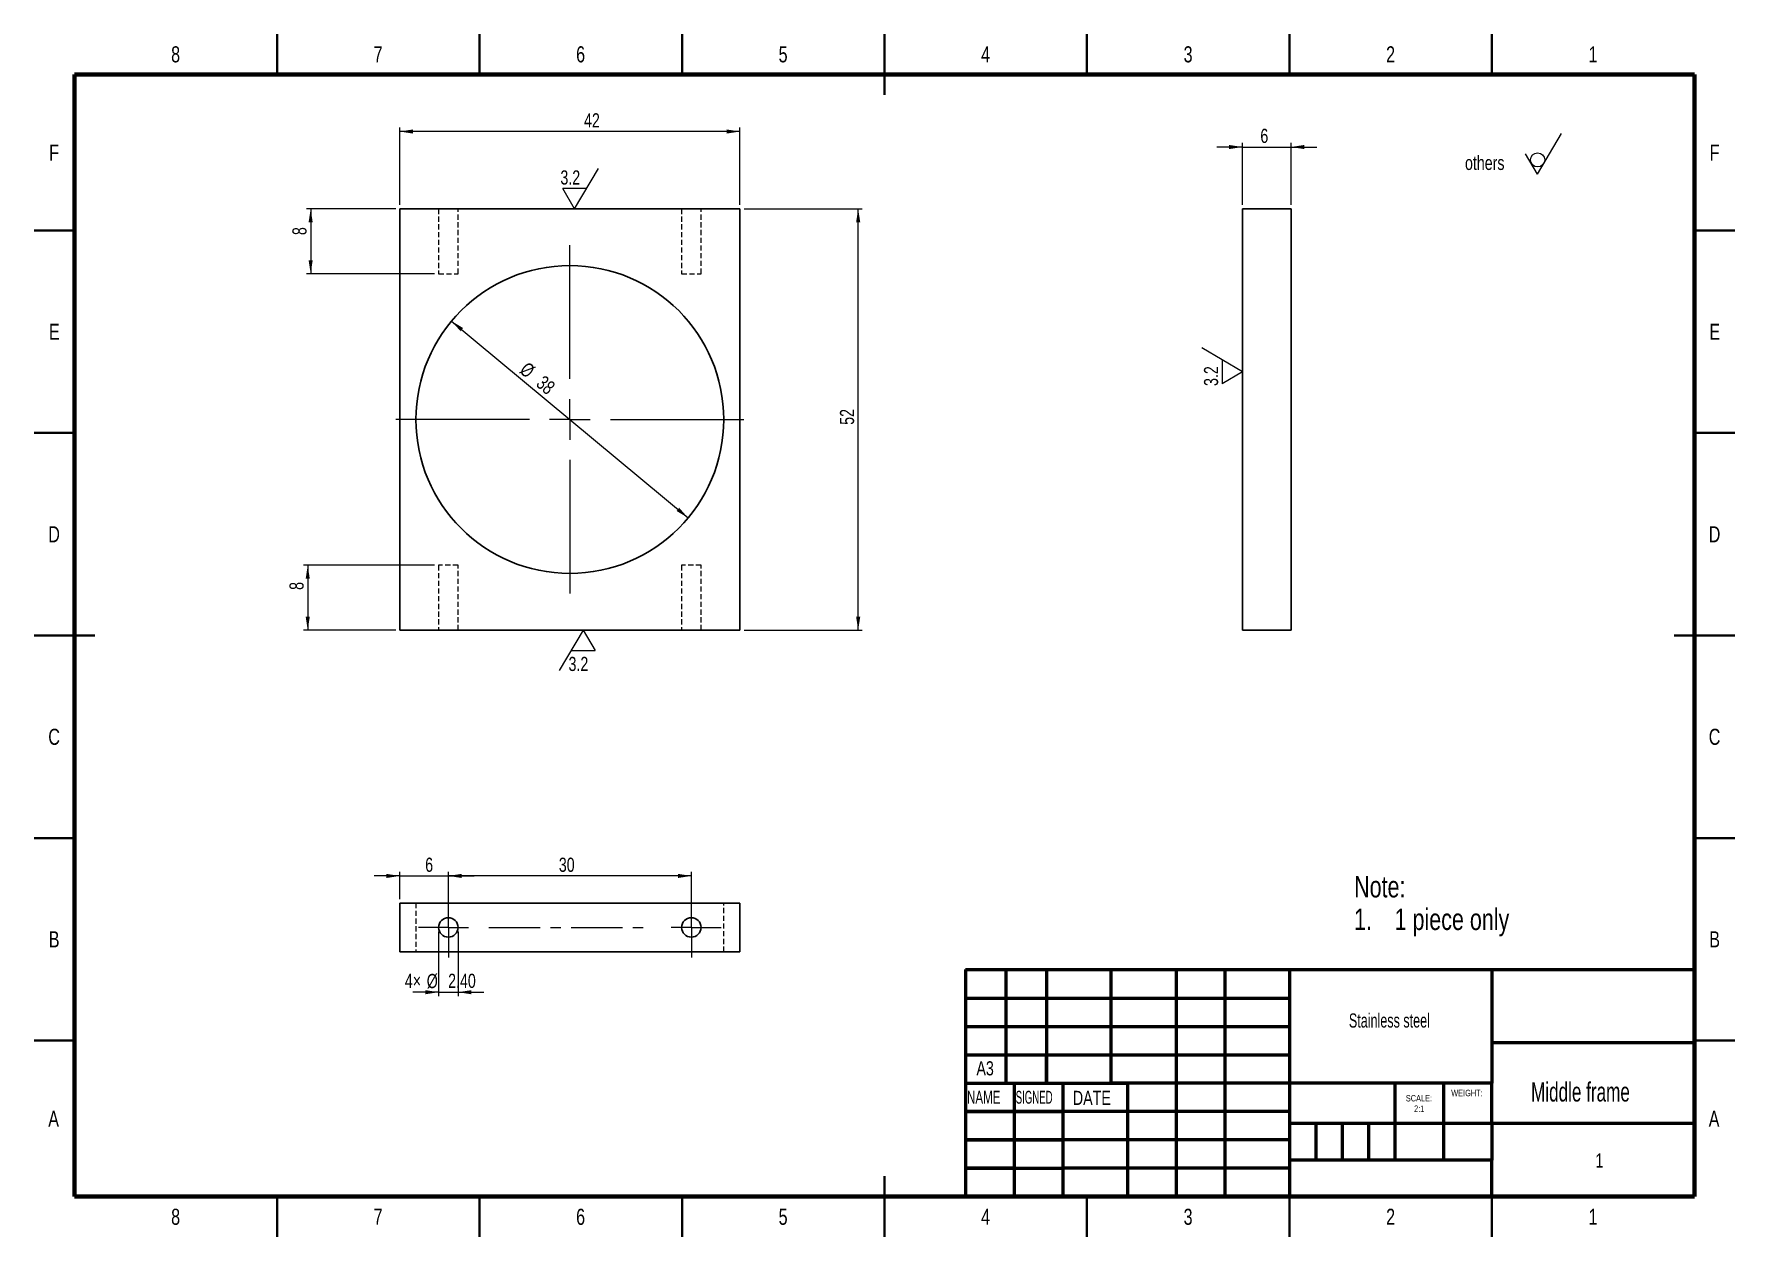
# Model space of a CAD drawing. Header units: millimetres. Extents: x 0 to 420, y 0 to 297.
import ezdxf

# ---------------------------------------------------------------- set-up
doc = ezdxf.new("R2010")
doc.units = ezdxf.units.MM
doc.linetypes.add('CENTERX2', pattern=[20.32, 12.7, -2.54, 2.54, -2.54])
doc.linetypes.add('HIDDEN', pattern=[1.905, 1.27, -0.635])
doc.styles.add('SLDTEXTSTYLE0', font='TXT', dxfattribs={"width": 0.75})
doc.styles.add('SLDTEXTSTYLE1', font='TXT', dxfattribs={"width": 0.663})
doc.styles.add('SLDTEXTSTYLE2', font='TXT', dxfattribs={"width": 0.560419})
doc.styles.add('SLDTEXTSTYLE3', font='TXT', dxfattribs={"width": 0.67477})
doc.dimstyles.new('SLDDIMSTYLE0', dxfattribs={"dimtxt": 3.5, "dimasz": 3.302, "dimexe": 0, "dimexo": 0.0625, "dimgap": 0.875, "dimtad": 1, "dimlfac": 0.5, "dimrnd": 1e-09, "dimzin": 12, "dimdsep": 46, "dimtxsty": 'SLDTEXTSTYLE0', "dimsah": 1, "dimcen": 0, "dimadec": 0, "dimazin": 3, "dimtfac": 1, "dimtmove": 0, "dimatfit": 3, "dimfxl": 0, "dimfrac": 2, "dimtolj": 1, "dimtzin": 12, "dimarcsym": 0})
doc.dimstyles.new('SLDDIMSTYLE1', dxfattribs={"dimtxt": 3.5, "dimasz": 3.302, "dimexe": 0, "dimexo": 0.0625, "dimgap": 0.875, "dimtad": 1, "dimlfac": 0.5, "dimrnd": 1e-09, "dimzin": 12, "dimdsep": 46, "dimtxsty": 'SLDTEXTSTYLE0', "dimsah": 1, "dimcen": 0.09, "dimadec": 0, "dimazin": 3, "dimtfac": 1, "dimtofl": 0, "dimtmove": 0, "dimatfit": 3, "dimfxl": 0, "dimfrac": 2, "dimtolj": 1, "dimtzin": 12, "dimarcsym": 0})
doc.dimstyles.new('SLDDIMSTYLE2', dxfattribs={"dimtxt": 3.5, "dimasz": 3.302, "dimexe": 0, "dimexo": 0.0625, "dimgap": 0.875, "dimtad": 1, "dimlfac": 0.5, "dimrnd": 1e-09, "dimzin": 12, "dimdsep": 46, "dimtxsty": 'SLDTEXTSTYLE0', "dimsah": 1, "dimcen": 0.09, "dimadec": 0, "dimazin": 3, "dimtfac": 1, "dimtmove": 0, "dimatfit": 0, "dimfxl": 0, "dimfrac": 2, "dimtolj": 1, "dimtzin": 12, "dimarcsym": 0})
doc.dimstyles.new('SLDDIMSTYLE3', dxfattribs={"dimtxt": 3.5, "dimasz": 3.302, "dimexe": 0, "dimexo": 0.0625, "dimgap": 0.875, "dimtad": 1, "dimlfac": 0.5, "dimrnd": 1e-09, "dimzin": 4, "dimdsep": 46, "dimtxsty": 'SLDTEXTSTYLE0', "dimsah": 1, "dimcen": 0.09, "dimadec": 0, "dimazin": 1, "dimtfac": 1, "dimtmove": 0, "dimatfit": 0, "dimfxl": 0, "dimfrac": 2, "dimtolj": 1, "dimtzin": 12, "dimarcsym": 0})

# ---------------------------------------------------------------- blocks, each defined once
blk = doc.blocks.new('SW_NOTE_0')
at = {"color": 0, "linetype": 'Continuous', "lineweight": 0, "attachment_point": 1, "style": 'SLDTEXTSTYLE0'}
for s, insert, char_height in [('Note:', (0, 6.82), 5.292), ('1.', (0, -1.23), 5.292), ('1 piece only', (10, -1.23), 5.2917)]:
    blk.add_mtext(s, dxfattribs=dict(at, insert=insert, char_height=char_height))
blk = doc.blocks.new('SW_NOTE_1')
at = {"color": 0, "linetype": 'Continuous', "lineweight": 0, "char_height": 1.587, "attachment_point": 2, "style": 'SLDTEXTSTYLE0'}
for s, insert in [('SCALE:', (3.4, 2.05)), ('2:1', (3.46, -0.54))]:
    blk.add_mtext(s, dxfattribs=dict(at, insert=insert))
blk = doc.blocks.new('SW_SFSYMBOL_0')
at = {"color": 0, "linetype": 'Continuous', "lineweight": 0}
for q in [(23.83, 10), (14.98, 5)]:
    blk.add_line((17.93, 0), q, dxfattribs=at)
blk.add_circle((17.93, 3.5), 1.75, dxfattribs=at)
at = {"color": 0, "linetype": 'Continuous', "lineweight": 0, "insert": (0, 4.51), "char_height": 3.5, "attachment_point": 1, "style": 'SLDTEXTSTYLE0'}
blk.add_mtext('others', dxfattribs=at)
blk = doc.blocks.new('_D')
at = {"color": 7, "linetype": 'Continuous', "lineweight": 18}
blk.add_line((103.09, 226.13), (161.52, 177.53), dxfattribs=at)
for points in [[(103.09, 226.13), (105.31, 223.63), (105.96, 224.41)], [(161.52, 177.53), (159.3, 180.03), (158.66, 179.25)]]:
    blk.add_solid(points, dxfattribs=at)
at = {"color": 7, "linetype": 'Continuous', "lineweight": 18, "char_height": 3.5, "attachment_point": 1, "rotation": 320.2428, "style": 'SLDTEXTSTYLE0'}
for s, insert in [('%%c', (121.89, 216.27)), ('38', (125.98, 212.94))]:
    blk.add_mtext(s, dxfattribs=dict(at, insert=insert))
blk = doc.blocks.new('_D_1')
at = {"color": 7, "linetype": 'Continuous', "lineweight": 18}
for p, q in [((175.31, 253.83), (204.5, 253.83)), ((203.5, 149.83), (203.5, 253.83)), ((175.31, 149.83), (204.5, 149.83))]:
    blk.add_line(p, q, dxfattribs=at)
for points in [[(203.5, 253.83), (202.99, 250.53), (204.01, 250.53)], [(203.5, 149.83), (204.01, 153.13), (202.99, 153.13)]]:
    blk.add_solid(points, dxfattribs=at)
at = {"color": 7, "linetype": 'Continuous', "lineweight": 18, "insert": (198.99, 200.52), "char_height": 3.5, "attachment_point": 1, "rotation": 90, "style": 'SLDTEXTSTYLE0'}
blk.add_mtext('52', dxfattribs=at)
blk = doc.blocks.new('_D_2')
at = {"color": 7, "linetype": 'Continuous', "lineweight": 18}
for p, q in [((90.31, 254.83), (90.31, 273.93)), ((174.31, 254.83), (174.31, 273.93)), ((174.31, 272.93), (90.31, 272.93))]:
    blk.add_line(p, q, dxfattribs=at)
for points in [[(90.31, 272.93), (93.61, 272.42), (93.61, 273.44)], [(174.31, 272.93), (171, 273.44), (171, 272.42)]]:
    blk.add_solid(points, dxfattribs=at)
at = {"color": 7, "linetype": 'Continuous', "lineweight": 18, "insert": (135.81, 277.44), "char_height": 3.5, "attachment_point": 1, "style": 'SLDTEXTSTYLE0'}
blk.add_mtext('42', dxfattribs=at)
blk = doc.blocks.new('_D_3')
at = {"color": 7, "linetype": 'Continuous', "lineweight": 18}
for p, q in [((89.31, 253.83), (67.31, 253.83)), ((68.31, 253.83), (68.31, 237.83)), ((98.91, 237.83), (67.31, 237.83))]:
    blk.add_line(p, q, dxfattribs=at)
for points in [[(68.31, 253.83), (67.8, 250.53), (68.81, 250.53)], [(68.31, 237.83), (68.81, 241.13), (67.8, 241.13)]]:
    blk.add_solid(points, dxfattribs=at)
at = {"color": 7, "linetype": 'Continuous', "lineweight": 18, "insert": (63.79, 247.36), "char_height": 3.5, "attachment_point": 1, "rotation": 90, "style": 'SLDTEXTSTYLE0'}
blk.add_mtext('8', dxfattribs=at)
blk = doc.blocks.new('_D_4')
at = {"color": 7, "linetype": 'Continuous', "lineweight": 18}
for p, q in [((98.91, 165.83), (66.58, 165.83)), ((67.58, 165.83), (67.58, 149.83)), ((89.31, 149.83), (66.58, 149.83))]:
    blk.add_line(p, q, dxfattribs=at)
for points in [[(67.58, 165.83), (67.08, 162.53), (68.09, 162.53)], [(67.58, 149.83), (68.09, 153.13), (67.08, 153.13)]]:
    blk.add_solid(points, dxfattribs=at)
at = {"color": 7, "linetype": 'Continuous', "lineweight": 18, "insert": (63.07, 159.76), "char_height": 3.5, "attachment_point": 1, "rotation": 90, "style": 'SLDTEXTSTYLE0'}
blk.add_mtext('8', dxfattribs=at)
blk = doc.blocks.new('SW_CENTERMARKSYMBOL_0')
at = {"color": 0, "linetype": 'Continuous', "lineweight": 0}
for p, q in [((0, 10), (0, 43)), ((0, 0), (0, 5)), ((-10, 0), (-43, 0)), ((0, 0), (-5, 0)), ((0, 0), (0, -5)), ((0, 0), (5, 0)), ((10, 0), (43, 0)), ((0, -10), (0, -43))]:
    blk.add_line(p, q, dxfattribs=at)
blk = doc.blocks.new('SW_SFSYMBOL_1')
at = {"color": 0, "linetype": 'Continuous', "lineweight": 0}
for p, q in [((3.51, -5), (9.41, 5)), ((3.51, -5), (0.56, 0)), ((6.46, 0), (0.56, 0))]:
    blk.add_line(p, q, dxfattribs=at)
at = {"color": 0, "linetype": 'Continuous', "lineweight": 0, "insert": (0, 4.51), "char_height": 3.5, "attachment_point": 1, "style": 'SLDTEXTSTYLE0'}
blk.add_mtext('3.2', dxfattribs=at)
blk = doc.blocks.new('SW_SFSYMBOL_2')
at = {"color": 0, "linetype": 'Continuous', "lineweight": 0}
for p, q in [((3.6, 11.11), (-2.3, 1.11)), ((3.6, 11.11), (6.55, 6.11)), ((0.65, 6.11), (6.55, 6.11))]:
    blk.add_line(p, q, dxfattribs=at)
at = {"color": 0, "linetype": 'Continuous', "lineweight": 0, "insert": (0, 4.51), "char_height": 3.5, "attachment_point": 1, "style": 'SLDTEXTSTYLE0'}
blk.add_mtext('3.2', dxfattribs=at)
blk = doc.blocks.new('_D_5')
at = {"color": 7, "linetype": 'Continuous', "lineweight": 18}
for p, q in [((298.39, 269.1), (292.04, 269.1)), ((298.39, 254.83), (298.39, 270.1)), ((298.39, 269.1), (310.39, 269.1)), ((310.39, 254.83), (310.39, 270.1)), ((310.39, 269.1), (316.74, 269.1))]:
    blk.add_line(p, q, dxfattribs=at)
for points in [[(298.39, 269.1), (295.09, 269.61), (295.09, 268.59)], [(310.39, 269.1), (313.69, 268.59), (313.69, 269.61)]]:
    blk.add_solid(points, dxfattribs=at)
at = {"color": 7, "linetype": 'Continuous', "lineweight": 18, "insert": (302.81, 273.61), "char_height": 3.5, "attachment_point": 1, "style": 'SLDTEXTSTYLE0'}
blk.add_mtext('6', dxfattribs=at)
blk = doc.blocks.new('SW_SFSYMBOL_3')
at = {"color": 0, "linetype": 'Continuous', "lineweight": 0}
for p, q in [((5, 3.51), (-5, 9.41)), ((0, 6.46), (0, 0.56)), ((5, 3.51), (0, 0.56))]:
    blk.add_line(p, q, dxfattribs=at)
at = {"color": 0, "linetype": 'Continuous', "lineweight": 0, "insert": (-4.51, 0), "char_height": 3.5, "attachment_point": 1, "rotation": 90, "style": 'SLDTEXTSTYLE0'}
blk.add_mtext('3.2', dxfattribs=at)
blk = doc.blocks.new('_D_6')
at = {"color": 7, "linetype": 'Continuous', "lineweight": 18}
for p, q in [((99.91, 75.43), (99.91, 59.43)), ((104.71, 75.43), (104.71, 59.43)), ((99.91, 60.43), (93.56, 60.43)), ((99.91, 60.43), (104.71, 60.43)), ((104.71, 60.43), (111.06, 60.43))]:
    blk.add_line(p, q, dxfattribs=at)
for points in [[(99.91, 60.43), (96.6, 60.94), (96.6, 59.92)], [(104.71, 60.43), (108.01, 59.92), (108.01, 60.94)]]:
    blk.add_solid(points, dxfattribs=at)
at = {"color": 7, "linetype": 'Continuous', "lineweight": 18, "char_height": 3.5, "attachment_point": 1, "style": 'SLDTEXTSTYLE0'}
for s, insert in [('4×', (91.56, 64.99)), ('%%c', (96.97, 64.94)), ('2.40', (102.25, 64.99))]:
    blk.add_mtext(s, dxfattribs=dict(at, insert=insert))
blk = doc.blocks.new('_D_7')
at = {"color": 7, "linetype": 'Continuous', "lineweight": 18}
for p, q in [((90.31, 89.14), (83.96, 89.14)), ((90.31, 83.43), (90.31, 90.14)), ((90.31, 89.14), (102.31, 89.14)), ((102.31, 77.43), (102.31, 90.14)), ((102.31, 89.14), (108.66, 89.14))]:
    blk.add_line(p, q, dxfattribs=at)
for points in [[(90.31, 89.14), (87, 89.65), (87, 88.63)], [(102.31, 89.14), (105.61, 88.63), (105.61, 89.65)]]:
    blk.add_solid(points, dxfattribs=at)
at = {"color": 7, "linetype": 'Continuous', "lineweight": 18, "insert": (96.59, 93.65), "char_height": 3.5, "attachment_point": 1, "style": 'SLDTEXTSTYLE0'}
blk.add_mtext('6', dxfattribs=at)
blk = doc.blocks.new('_D_8')
at = {"color": 7, "linetype": 'Continuous', "lineweight": 18}
for p, q in [((102.31, 77.43), (102.31, 90.14)), ((162.31, 89.14), (102.31, 89.14)), ((162.31, 77.43), (162.31, 90.14))]:
    blk.add_line(p, q, dxfattribs=at)
for points in [[(102.31, 89.14), (105.61, 88.63), (105.61, 89.65)], [(162.31, 89.14), (159, 89.65), (159, 88.63)]]:
    blk.add_solid(points, dxfattribs=at)
at = {"color": 7, "linetype": 'Continuous', "lineweight": 18, "insert": (129.59, 93.65), "char_height": 3.5, "attachment_point": 1, "style": 'SLDTEXTSTYLE0'}
blk.add_mtext('30', dxfattribs=at)
blk = doc.blocks.new('SW_CENTERMARKSYMBOL_1')
at = {"color": 0, "linetype": 'Continuous', "lineweight": 0}
for p, q in [((0, 5), (0, 7.4)), ((0, 0), (0, 5)), ((60, 5), (60, 7.4)), ((60, 0), (60, 5)), ((-5, 0), (-7.4, 0)), ((0, 0), (-5, 0)), ((0, 0), (0, -5)), ((0, 0), (5, 0)), ((60, 0), (55, 0)), ((60, 0), (60, -5)), ((60, 0), (65, 0)), ((65, 0), (67.4, 0)), ((0, -5), (0, -7.4)), ((60, -5), (60, -7.4))]:
    blk.add_line(p, q, dxfattribs=at)
at = {"color": 0, "linetype": 'CENTERX2', "lineweight": 0}
blk.add_line((10, 0), (50, 0), dxfattribs=at)

msp = doc.modelspace()

# ---------------------------------------------------------------- linework, layer by layer
at = {"color": 7, "linetype": 'Continuous', "lineweight": 35}
for p, q in [((60, 287), (60, 297)), ((110, 287), (110, 297)), ((160, 287), (160, 297)), ((210, 297), (210, 282)), ((210, 287), (210, 297)), ((260, 287), (260, 297)), ((310, 287), (310, 297)), ((360, 287), (360, 297)), ((10, 248.5), (0, 248.5)), ((410, 248.5), (420, 248.5)), ((10, 198.5), (0, 198.5)), ((410, 198.5), (420, 198.5)), ((0, 148.5), (15, 148.5)), ((10, 148.5), (0, 148.5)), ((420, 148.5), (405, 148.5)), ((410, 148.5), (420, 148.5)), ((10, 98.5), (0, 98.5)), ((410, 98.5), (420, 98.5)), ((10, 48.5), (0, 48.5)), ((410, 48.5), (420, 48.5)), ((210, 0), (210, 15)), ((60, 10), (60, 0)), ((110, 10), (110, 0)), ((160, 10), (160, 0)), ((210, 10), (210, 0)), ((260, 10), (260, 0)), ((310, 10), (310, 0)), ((360, 10), (360, 0))]:
    msp.add_line(p, q, dxfattribs=at)
at = {"color": 7, "linetype": 'Continuous', "lineweight": 70}
for p, q in [((10, 10), (10, 287)), ((10, 287), (410, 287)), ((410, 287), (410, 10)), ((410, 10), (10, 10))]:
    msp.add_line(p, q, dxfattribs=at)
at = {"color": 7, "linetype": 'Continuous', "lineweight": 25}
for p, q in [((174.306, 253.83), (90.306, 253.83)), ((90.306, 253.83), (90.306, 149.83)), ((174.306, 149.83), (174.306, 253.83)), ((298.392, 149.83), (298.392, 253.83)), ((298.392, 253.83), (310.392, 253.83)), ((310.392, 149.83), (310.392, 253.83)), ((90.306, 149.83), (174.306, 149.83)), ((298.392, 149.83), (310.392, 149.83)), ((90.306, 82.428), (174.306, 82.428)), ((90.306, 82.428), (90.306, 70.428)), ((174.306, 82.428), (174.306, 70.428)), ((90.306, 70.428), (174.306, 70.428))]:
    msp.add_line(p, q, dxfattribs=at)
at = {"color": 7, "linetype": 'HIDDEN', "lineweight": 18}
for p, q in [((99.906, 253.83), (99.906, 237.83)), ((104.706, 237.83), (104.706, 253.83)), ((159.906, 253.83), (159.906, 237.83)), ((164.706, 237.83), (164.706, 253.83)), ((99.906, 237.83), (104.706, 237.83)), ((159.906, 237.83), (164.706, 237.83)), ((104.706, 165.83), (99.906, 165.83)), ((99.906, 165.83), (99.906, 149.83)), ((104.706, 149.83), (104.706, 165.83)), ((164.706, 165.83), (159.906, 165.83)), ((159.906, 165.83), (159.906, 149.83)), ((164.706, 149.83), (164.706, 165.83)), ((94.306, 82.428), (94.306, 70.428)), ((170.306, 70.428), (170.306, 82.428))]:
    msp.add_line(p, q, dxfattribs=at)
at = {"color": 7, "linetype": 'Continuous', "lineweight": 50}
for p, q in [((230, 66), (410, 66)), ((230, 66), (230, 10)), ((240, 66), (240, 38)), ((250, 66), (250, 38)), ((266, 38), (266, 66)), ((282, 66), (282, 10)), ((294, 66), (294, 10)), ((310, 66), (310, 10)), ((360, 66), (360, 38)), ((230, 59), (310, 59)), ((230, 59), (240, 59)), ((230, 52), (310, 52)), ((230, 52), (240, 52)), ((360, 48), (410, 48)), ((230, 45), (310, 45)), ((230, 45), (240, 45)), ((240, 45), (240, 38)), ((250, 38), (250, 45)), ((230, 38), (240, 38)), ((230, 38), (242, 38)), ((240, 38), (250, 38)), ((242, 38), (242, 31)), ((242, 38), (254, 38)), ((242, 38), (242, 31)), ((250, 38), (266, 38)), ((254, 38), (254, 31)), ((254, 38), (270, 38)), ((282, 38), (266, 38)), ((270, 38), (270, 31)), ((294, 38), (282, 38)), ((310, 38), (294, 38)), ((360, 38), (310, 38)), ((336, 38), (336, 28)), ((348, 38), (348, 19)), ((360, 28), (360, 38)), ((230, 31), (242, 31)), ((242, 31), (230, 31)), ((242, 31), (242, 24)), ((242, 31), (254, 31)), ((254, 31), (242, 31)), ((242, 31), (242, 24)), ((254, 31), (254, 24)), ((270, 31), (254, 31)), ((270, 31), (270, 24)), ((282, 31), (270, 31)), ((294, 31), (282, 31)), ((310, 31), (294, 31)), ((410, 28), (310, 28)), ((316.5, 28), (316.5, 19)), ((323, 28), (323, 19)), ((329.5, 28), (329.5, 19)), ((336, 28), (336, 19)), ((360, 28), (360, 19)), ((242, 24), (230, 24)), ((230, 24), (242, 24)), ((242, 24), (242, 17)), ((254, 24), (242, 24)), ((242, 24), (254, 24)), ((242, 24), (242, 17)), ((254, 24), (254, 17)), ((270, 24), (254, 24)), ((270, 24), (270, 17)), ((282, 24), (270, 24)), ((294, 24), (282, 24)), ((310, 24), (294, 24)), ((230, 17), (242, 17)), ((242, 17), (230, 17)), ((242, 17), (242, 10)), ((242, 17), (254, 17)), ((242, 17), (254, 17)), ((242, 17), (242, 10)), ((254, 17), (254, 10)), ((270, 17), (254, 17)), ((270, 17), (270, 10)), ((282, 17), (270, 17)), ((294, 17), (282, 17)), ((310, 17), (294, 17)), ((316.5, 19), (310, 19)), ((323, 19), (316.5, 19)), ((329.5, 19), (323, 19)), ((336, 19), (329.5, 19)), ((348, 19), (336, 19)), ((360, 19), (336, 19)), ((360, 10), (360, 19))]:
    msp.add_line(p, q, dxfattribs=at)
at = {"color": 7, "linetype": 'Continuous', "lineweight": 25}
for centre, radius in [((132.306, 201.83), 38), ((102.306, 76.428), 2.4), ((162.306, 76.428), 2.4)]:
    msp.add_circle(centre, radius, dxfattribs=at)

# ---------------------------------------------------------------- block references
at = {"color": 7, "linetype": 'Continuous', "lineweight": 0}
for name, p in [('SW_SFSYMBOL_0', (353.334, 262.423)), ('SW_SFSYMBOL_1', (129.981, 258.829)), ('SW_CENTERMARKSYMBOL_0', (132.306, 201.83)), ('SW_SFSYMBOL_3', (293.392, 210.106)), ('SW_SFSYMBOL_2', (131.983, 138.72)), ('SW_NOTE_0', (325.952, 82.311)), ('SW_CENTERMARKSYMBOL_1', (102.306, 76.428)), ('SW_NOTE_1', (338.564, 33))]:
    msp.add_blockref(name, p, dxfattribs=at)

# ---------------------------------------------------------------- texts
for s, insert, char_height, attachment_point, style in [('8', (34.96, 293.974), 3.969, 2, 'SLDTEXTSTYLE0'), ('6', (134.96, 293.974), 3.969, 2, 'SLDTEXTSTYLE0'), ('3', (284.96, 293.974), 3.969, 2, 'SLDTEXTSTYLE0'), ('2', (334.96, 293.974), 3.969, 2, 'SLDTEXTSTYLE0'), ('7', (84.96, 293.974), 3.969, 2, 'SLDTEXTSTYLE0'), ('5', (184.96, 293.974), 3.969, 2, 'SLDTEXTSTYLE0'), ('4', (234.96, 293.974), 3.969, 2, 'SLDTEXTSTYLE0'), ('1', (384.96, 293.974), 3.969, 2, 'SLDTEXTSTYLE0'), ('F', (4.958, 269.724), 3.969, 2, 'SLDTEXTSTYLE0'), ('F', (414.958, 269.724), 3.969, 2, 'SLDTEXTSTYLE0'), ('E', (5.008, 225.474), 3.969, 2, 'SLDTEXTSTYLE0'), ('E', (415.008, 225.474), 3.969, 2, 'SLDTEXTSTYLE0'), ('D', (4.953, 175.474), 3.969, 2, 'SLDTEXTSTYLE0'), ('D', (414.953, 175.474), 3.969, 2, 'SLDTEXTSTYLE0'), ('C', (4.959, 125.474), 3.969, 2, 'SLDTEXTSTYLE0'), ('C', (414.959, 125.474), 3.969, 2, 'SLDTEXTSTYLE0'), ('B', (4.971, 75.474), 3.969, 2, 'SLDTEXTSTYLE0'), ('B', (414.971, 75.474), 3.969, 2, 'SLDTEXTSTYLE0'), ('Stainless steel', (334.667, 55.201), 3.5, 2, 'SLDTEXTSTYLE1'), ('A3', (234.846, 43.391), 3.5, 2, 'SLDTEXTSTYLE0'), ('Middle frame', (369.647, 38.204), 4.7625, 1, 'SLDTEXTSTYLE1'), ('NAME', (230.374, 36.086), 3.175, 1, 'SLDTEXTSTYLE3'), ('SIGNED', (242.391, 36.086), 3.175, 1, 'SLDTEXTSTYLE2'), ('DATE', (256.52, 36.084), 3.5, 1, 'SLDTEXTSTYLE0'), ('WEIGHT:', (353.821, 36.34), 1.5875, 2, 'SLDTEXTSTYLE0'), ('A', (4.84, 31.168), 3.969, 2, 'SLDTEXTSTYLE0'), ('A', (414.84, 31.168), 3.969, 2, 'SLDTEXTSTYLE0'), ('1', (385.55, 20.612), 3.5, 1, 'SLDTEXTSTYLE0'), ('8', (34.96, 6.974), 3.969, 2, 'SLDTEXTSTYLE0'), ('7', (84.96, 6.974), 3.969, 2, 'SLDTEXTSTYLE0'), ('6', (134.96, 6.974), 3.969, 2, 'SLDTEXTSTYLE0'), ('5', (184.96, 6.974), 3.969, 2, 'SLDTEXTSTYLE0'), ('4', (234.96, 6.974), 3.969, 2, 'SLDTEXTSTYLE0'), ('3', (284.96, 6.974), 3.969, 2, 'SLDTEXTSTYLE0'), ('2', (334.96, 6.974), 3.969, 2, 'SLDTEXTSTYLE0'), ('1', (384.96, 6.974), 3.969, 2, 'SLDTEXTSTYLE0')]:
    msp.add_mtext(s, dxfattribs=dict(at, insert=insert, char_height=char_height, attachment_point=attachment_point, style=style))

# ---------------------------------------------------------------- dimensions: what is measured, and where the dimension line sits
at = {"color": 7, "linetype": 'Continuous', "lineweight": 18}
for base, p1, p2, dimstyle, picture, middle in [((90.306, 272.931), (174.306, 253.83), (90.306, 253.83), 'SLDDIMSTYLE1', '_D_2', (138.396, 272.931)), ((310.392, 269.098), (298.392, 253.83), (310.392, 253.83), 'SLDDIMSTYLE2', '_D_5', (304.105, 269.098)), ((102.306, 89.139), (90.306, 82.428), (102.306, 76.428), 'SLDDIMSTYLE2', '_D_7', (97.881, 89.139))]:
    dim = msp.add_linear_dim(base=base, p1=p1, p2=p2, dimstyle=dimstyle, dxfattribs=at)
    dim.commit()
    dim.dimension.update_dxf_attribs({"geometry": picture, "text_midpoint": middle, "dimtype": 160})
for base, p1, p2, angle, dimstyle, picture, middle in [((68.306, 237.83), (90.306, 253.83), (99.906, 237.83), 90, 'SLDDIMSTYLE2', '_D_3', (68.306, 248.658)), ((203.499, 253.83), (174.306, 149.83), (174.306, 253.83), 90, 'SLDDIMSTYLE1', '_D_1', (203.499, 203.11)), ((67.585, 149.83), (99.906, 165.83), (90.306, 149.83), 90, 'SLDDIMSTYLE2', '_D_4', (67.585, 161.058)), ((102.306, 89.139), (162.306, 76.428), (102.306, 76.428), 0, 'SLDDIMSTYLE1', '_D_8', (132.173, 89.139))]:
    dim = msp.add_linear_dim(base=base, p1=p1, p2=p2, angle=angle, dimstyle=dimstyle, dxfattribs=at)
    dim.commit()
    dim.dimension.update_dxf_attribs({"geometry": picture, "text_midpoint": middle, "dimtype": 160})
dim = msp.add_diameter_dim_2p(p1=(103.093, 226.132), p2=(161.519, 177.527), dimstyle='SLDDIMSTYLE0', dxfattribs=at)
dim.commit()
dim.dimension.update_dxf_attribs({"geometry": '_D', "text_midpoint": (122.827, 209.715), "dimtype": 163})
dim = msp.add_linear_dim(base=(104.706, 60.428), p1=(99.906, 76.428), p2=(104.706, 76.428), text='4×%%c<>', dimstyle='SLDDIMSTYLE3', dxfattribs=at)
dim.commit()
dim.dimension.update_dxf_attribs({"geometry": '_D_6', "text_midpoint": (101.429, 60.428), "dimtype": 160})

doc.saveas('drawing.dxf')
